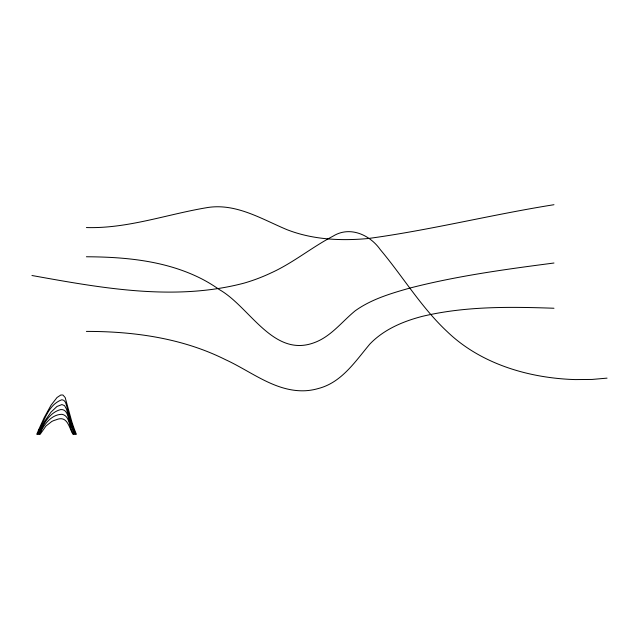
<?xml version="1.0" encoding="UTF-8"?>
<svg xmlns="http://www.w3.org/2000/svg" width="639" height="639" viewBox="0 0 639 639"><rect width="100%" height="100%" fill="white"/><g stroke="black" fill="none" stroke-linecap="round" stroke-linejoin="round"><path stroke-width="0.96" d="M553.973 204.712C491.782 214.576 430.526 230.12 368.12 238.523C340.859 241.023 312.583 239.705 286.847 229.617C261.886 219.169 236.829 203.434 208.554 207.387C167.817 213.945 128.215 228.778 86.393 227.556M553.973 263.012C505.601 269.315 457.077 275.888 409.775 288.093C390.836 293.469 371.387 299.188 355.196 310.81C341.769 321.792 330.898 336.721 313.965 342.776C272.957 357.808 249.625 306.528 219.225 289.539A145.516 145.516 0 0 0 202.044 279.043C166.523 260.792 125.739 256.942 86.393 256.766M607.05 378.136L592.081 379.438L575.276 379.582A241.254 241.254 0 0 1 547.679 377.21C510.857 371.93 474.33 357.792 447.228 331.665C421.253 307.423 402.969 276.615 380.253 249.577C369.853 234.737 349.757 225.759 333.111 236.134C311.728 247.293 292.997 263.02 270.928 272.981A179.447 179.447 0 0 1 243.962 283.157C174.343 301.472 101.353 287.973 31.95 275.505M86.393 331.409C133.918 331.345 182.546 338.159 225.439 359.645C251.375 371.475 275.705 392.338 305.777 390.725A59.076 59.076 0 0 0 318.478 388.48C341.801 382.402 355.332 361.307 369.893 344.014C383.959 329.349 403.273 321.257 422.635 316.273C465.583 306.113 510.146 306.72 553.973 308.246M38.652 429.775L36.766 434.288L37.445 434.288C43.748 422.347 47.869 404.647 61.919 399.742C65.825 399.958 66.16 404.894 67.151 407.754C69.379 416.78 72.111 425.694 75.674 434.288L76.36 434.288A153.783 153.783 0 0 1 71.752 421.468L65.17 397.53L62.918 395.006L60.809 395.006L56.999 397.53L50.992 405.294L44.163 417.698L38.652 429.775M39.698 430.75L38.124 434.288L38.803 434.288C43.364 424.424 49.339 412.419 60.801 409.551C68.7 409.056 67.854 420.302 70.785 425.183A162.314 162.314 0 0 0 74.316 434.288L74.995 434.288L71.193 424.32L66.376 408.84L64.539 405.645L61.919 404.567L56.959 406.476L51 412.131L44.546 421.436L39.698 430.75M40.928 431.301L39.482 434.288L40.161 434.288L45.96 426.029L51.735 421.508A18.555 18.555 0 0 1 55.865 419.895C67.391 414.847 68.7 426.98 72.958 434.288L73.637 434.288C68.812 428.729 70.482 415.717 61.919 414.312C52.023 414.447 45.057 423.226 40.928 431.301"/></g></svg>
